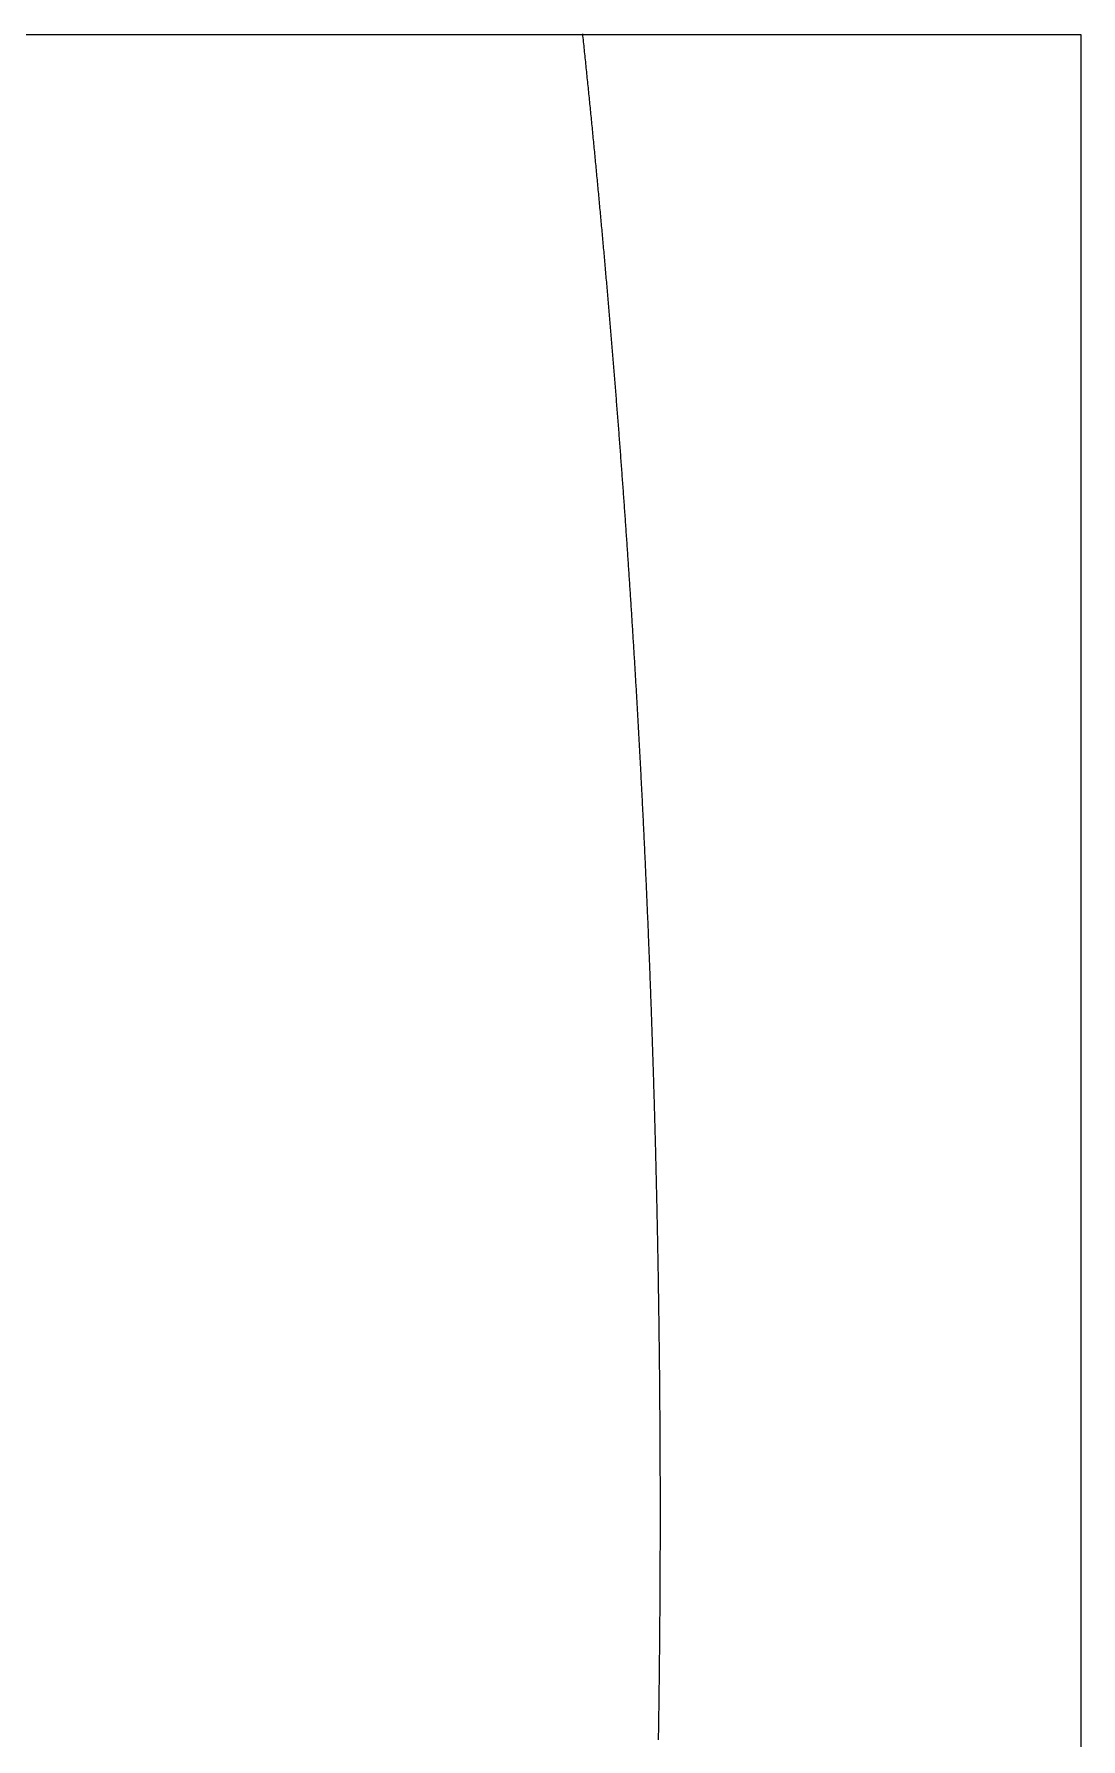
# Model space of a CAD drawing. Extents: x 6805096 to 46905100, y -25788412 to -58651.
# Drawn here: x 45439633 to 46905100, y -13071383 to -10685713 of the extents above; entities that cross this region are included whole.
import ezdxf

# ---------------------------------------------------------------- set-up
doc = ezdxf.new("R2010")
doc.units = 0

msp = doc.modelspace()

# ---------------------------------------------------------------- linework, layer by layer
at = {"layer": 'Layer 1'}
for p, q in [((40608700, -10686200), (46905100, -10686200)), ((40608700, -10686200), (46905100, -10686200)), ((46208011.467022, -10688027.19993), (46207716.76678, -10685226.816947)), ((46905100, -10686200), (46905100, -15300600)), ((46208305.766187, -10690827.607617), (46208011.467022, -10688027.19993)), ((46208599.664279, -10693628.039963), (46208305.766187, -10690827.607617)), ((46208893.161301, -10696428.496924), (46208599.664279, -10693628.039963)), ((46209186.257259, -10699228.978457), (46208893.161301, -10696428.496924)), ((46209478.952155, -10702029.484517), (46209186.257259, -10699228.978457)), ((46209771.245993, -10704830.015061), (46209478.952155, -10702029.484517)), ((46210063.138778, -10707630.570045), (46209771.245993, -10704830.015061)), ((46210354.630514, -10710431.149424), (46210063.138778, -10707630.570045)), ((46210645.721204, -10713231.753154), (46210354.630514, -10710431.149424)), ((46210936.410852, -10716032.381192), (46210645.721204, -10713231.753154)), ((46211226.699463, -10718833.033494), (46210936.410852, -10716032.381192)), ((46211516.58704, -10721633.710015), (46211226.699463, -10718833.033494)), ((46211806.073587, -10724434.410712), (46211516.58704, -10721633.710015)), ((46212095.159108, -10727235.13554), (46211806.073587, -10724434.410712)), ((46212383.843607, -10730035.884456), (46212095.159108, -10727235.13554)), ((46212672.127087, -10732836.657416), (46212383.843607, -10730035.884456)), ((46212960.009554, -10735637.454376), (46212672.127087, -10732836.657416)), ((46213247.49101, -10738438.275291), (46212960.009554, -10735637.454376)), ((46213534.571461, -10741239.120118), (46213247.49101, -10738438.275291)), ((46213821.250908, -10744039.988812), (46213534.571461, -10741239.120118)), ((46214107.529358, -10746840.881331), (46213821.250908, -10744039.988812)), ((46214393.406812, -10749641.797629), (46214107.529358, -10746840.881331)), ((46214678.883277, -10752442.737663), (46214393.406812, -10749641.797629)), ((46214963.958754, -10755243.701389), (46214678.883277, -10752442.737663)), ((46215248.633249, -10758044.688763), (46214963.958754, -10755243.701389)), ((46215532.906765, -10760845.69974), (46215248.633249, -10758044.688763)), ((46215816.779307, -10763646.734277), (46215532.906765, -10760845.69974)), ((46216100.250877, -10766447.792331), (46215816.779307, -10763646.734277)), ((46216383.321481, -10769248.873856), (46216100.250877, -10766447.792331)), ((46216665.991121, -10772049.978809), (46216383.321481, -10769248.873856)), ((46216948.259802, -10774851.107146), (46216665.991121, -10772049.978809)), ((46217230.127529, -10777652.258823), (46216948.259802, -10774851.107146)), ((46217511.594303, -10780453.433796), (46217230.127529, -10777652.258823)), ((46217792.660131, -10783254.632021), (46217511.594303, -10780453.433796)), ((46218073.325015, -10786055.853454), (46217792.660131, -10783254.632021)), ((46218353.58896, -10788857.098051), (46218073.325015, -10786055.853454)), ((46218633.451969, -10791658.365768), (46218353.58896, -10788857.098051)), ((46218912.914047, -10794459.656561), (46218633.451969, -10791658.365768)), ((46219191.975197, -10797260.970387), (46218912.914047, -10794459.656561)), ((46219470.635423, -10800062.3072), (46219191.975197, -10797260.970387)), ((46219748.894729, -10802863.666957), (46219470.635423, -10800062.3072)), ((46220026.75312, -10805665.049615), (46219748.894729, -10802863.666957)), ((46220304.210599, -10808466.455129), (46220026.75312, -10805665.049615)), ((46220581.267169, -10811267.883455), (46220304.210599, -10808466.455129)), ((46220857.922836, -10814069.334549), (46220581.267169, -10811267.883455)), ((46221134.177602, -10816870.808367), (46220857.922836, -10814069.334549)), ((46221410.031473, -10819672.304866), (46221134.177602, -10816870.808367)), ((46221685.484451, -10822473.824), (46221410.031473, -10819672.304866)), ((46221960.53654, -10825275.365728), (46221685.484451, -10822473.824)), ((46222235.187746, -10828076.930003), (46221960.53654, -10825275.365728)), ((46222509.43807, -10830878.516783), (46222235.187746, -10828076.930003)), ((46222783.287519, -10833680.126023), (46222509.43807, -10830878.516783)), ((46223056.736094, -10836481.757679), (46222783.287519, -10833680.126023)), ((46223329.783801, -10839283.411708), (46223056.736094, -10836481.757679)), ((46223602.430644, -10842085.088065), (46223329.783801, -10839283.411708)), ((46223874.676625, -10844886.786706), (46223602.430644, -10842085.088065)), ((46224146.52175, -10847688.507588), (46223874.676625, -10844886.786706)), ((46224417.966021, -10850490.250666), (46224146.52175, -10847688.507588)), ((46224689.009444, -10853292.015897), (46224417.966021, -10850490.250666)), ((46224959.652021, -10856093.803236), (46224689.009444, -10853292.015897)), ((46225229.893758, -10858895.61264), (46224959.652021, -10856093.803236)), ((46225499.734657, -10861697.444064), (46225229.893758, -10858895.61264)), ((46225769.174723, -10864499.297465), (46225499.734657, -10861697.444064)), ((46226038.213959, -10867301.172798), (46225769.174723, -10864499.297465)), ((46226306.85237, -10870103.07002), (46226038.213959, -10867301.172798)), ((46226575.08996, -10872904.989086), (46226306.85237, -10870103.07002)), ((46226842.926732, -10875706.929953), (46226575.08996, -10872904.989086)), ((46227110.36269, -10878508.892577), (46226842.926732, -10875706.929953)), ((46227377.397839, -10881310.876913), (46227110.36269, -10878508.892577)), ((46227644.032182, -10884112.882918), (46227377.397839, -10881310.876913)), ((46227910.265723, -10886914.910547), (46227644.032182, -10884112.882918)), ((46228176.098466, -10889716.959757), (46227910.265723, -10886914.910547)), ((46228441.530415, -10892519.030504), (46228176.098466, -10889716.959757)), ((46228706.561575, -10895321.122744), (46228441.530415, -10892519.030504)), ((46228971.191948, -10898123.236432), (46228706.561575, -10895321.122744)), ((46229235.421539, -10900925.371525), (46228971.191948, -10898123.236432)), ((46229499.250351, -10903727.527979), (46229235.421539, -10900925.371525)), ((46229762.67839, -10906529.70575), (46229499.250351, -10903727.527979)), ((46230025.705658, -10909331.904793), (46229762.67839, -10906529.70575)), ((46230288.332159, -10912134.125065), (46230025.705658, -10909331.904793)), ((46230550.557898, -10914936.366522), (46230288.332159, -10912134.125065)), ((46230812.382879, -10917738.62912), (46230550.557898, -10914936.366522)), ((46231073.807105, -10920540.912815), (46230812.382879, -10917738.62912)), ((46231334.83058, -10923343.217563), (46231073.807105, -10920540.912815)), ((46231595.453308, -10926145.54332), (46231334.83058, -10923343.217563)), ((46231855.675294, -10928947.890041), (46231595.453308, -10926145.54332)), ((46232115.49654, -10931750.257684), (46231855.675294, -10928947.890041)), ((46232374.917052, -10934552.646203), (46232115.49654, -10931750.257684)), ((46232633.936832, -10937355.055556), (46232374.917052, -10934552.646203)), ((46232892.555886, -10940157.485697), (46232633.936832, -10937355.055556)), ((46233150.774216, -10942959.936584), (46232892.555886, -10940157.485697)), ((46233408.591827, -10945762.408171), (46233150.774216, -10942959.936584)), ((46233666.008722, -10948564.900416), (46233408.591827, -10945762.408171)), ((46233923.024907, -10951367.413273), (46233666.008722, -10948564.900416)), ((46234179.640383, -10954169.9467), (46233923.024907, -10951367.413273)), ((46234435.855157, -10956972.500652), (46234179.640383, -10954169.9467)), ((46234691.66923, -10959775.075085), (46234435.855157, -10956972.500652)), ((46234947.082608, -10962577.669955), (46234691.66923, -10959775.075085)), ((46235202.095294, -10965380.285219), (46234947.082608, -10962577.669955)), ((46235456.707293, -10968182.920831), (46235202.095294, -10965380.285219)), ((46235710.918607, -10970985.576749), (46235456.707293, -10968182.920831)), ((46235964.729242, -10973788.252928), (46235710.918607, -10970985.576749)), ((46236218.1392, -10976590.949324), (46235964.729242, -10973788.252928)), ((46236471.148487, -10979393.665893), (46236218.1392, -10976590.949324)), ((46236723.757105, -10982196.402592), (46236471.148487, -10979393.665893)), ((46236975.96506, -10984999.159376), (46236723.757105, -10982196.402592)), ((46237227.772353, -10987801.936201), (46236975.96506, -10984999.159376)), ((46237479.178991, -10990604.733024), (46237227.772353, -10987801.936201)), ((46237730.184976, -10993407.5498), (46237479.178991, -10990604.733024)), ((46237980.790313, -10996210.386485), (46237730.184976, -10993407.5498)), ((46238230.995005, -10999013.243036), (46237980.790313, -10996210.386485)), ((46238480.799056, -11001816.119408), (46238230.995005, -10999013.243036)), ((46238730.202471, -11004619.015557), (46238480.799056, -11001816.119408)), ((46238979.205253, -11007421.93144), (46238730.202471, -11004619.015557)), ((46239227.807406, -11010224.867013), (46238979.205253, -11007421.93144)), ((46239476.008935, -11013027.822231), (46239227.807406, -11010224.867013)), ((46239723.809842, -11015830.79705), (46239476.008935, -11013027.822231)), ((46239971.210132, -11018633.791427), (46239723.809842, -11015830.79705)), ((46240218.20981, -11021436.805317), (46239971.210132, -11018633.791427)), ((46240464.808878, -11024239.838677), (46240218.20981, -11021436.805317)), ((46240711.00734, -11027042.891463), (46240464.808878, -11024239.838677)), ((46240956.805202, -11029845.96363), (46240711.00734, -11027042.891463)), ((46241202.202466, -11032649.055135), (46240956.805202, -11029845.96363)), ((46241447.199137, -11035452.165933), (46241202.202466, -11032649.055135)), ((46241691.795218, -11038255.295981), (46241447.199137, -11035452.165933)), ((46241935.990714, -11041058.445234), (46241691.795218, -11038255.295981)), ((46242179.785628, -11043861.61365), (46241935.990714, -11041058.445234)), ((46242423.179964, -11046664.801182), (46242179.785628, -11043861.61365)), ((46242666.173727, -11049468.007789), (46242423.179964, -11046664.801182)), ((46242908.766919, -11052271.233425), (46242666.173727, -11049468.007789)), ((46243150.959546, -11055074.478048), (46242908.766919, -11052271.233425)), ((46243392.751611, -11057877.741611), (46243150.959546, -11055074.478048)), ((46243634.143118, -11060681.024073), (46243392.751611, -11057877.741611)), ((46243875.13407, -11063484.325388), (46243634.143118, -11060681.024073)), ((46244115.724473, -11066287.645514), (46243875.13407, -11063484.325388)), ((46244355.914329, -11069090.984405), (46244115.724473, -11066287.645514)), ((46244595.703643, -11071894.342018), (46244355.914329, -11069090.984405)), ((46244835.092418, -11074697.718308), (46244595.703643, -11071894.342018)), ((46245074.080659, -11077501.113233), (46244835.092418, -11074697.718308)), ((46245312.66837, -11080304.526748), (46245074.080659, -11077501.113233)), ((46245550.855554, -11083107.958808), (46245312.66837, -11080304.526748)), ((46245788.642215, -11085911.409371), (46245550.855554, -11083107.958808)), ((46246026.028357, -11088714.878391), (46245788.642215, -11085911.409371)), ((46246263.013985, -11091518.365825), (46246026.028357, -11088714.878391)), ((46246499.599102, -11094321.87163), (46246263.013985, -11091518.365825)), ((46246735.783712, -11097125.39576), (46246499.599102, -11094321.87163)), ((46246971.567819, -11099928.938172), (46246735.783712, -11097125.39576)), ((46247206.951427, -11102732.498823), (46246971.567819, -11099928.938172)), ((46247441.93454, -11105536.077667), (46247206.951427, -11102732.498823)), ((46247676.517161, -11108339.674662), (46247441.93454, -11105536.077667)), ((46247910.699295, -11111143.289763), (46247676.517161, -11108339.674662)), ((46248144.480946, -11113946.922925), (46247910.699295, -11111143.289763)), ((46248377.862118, -11116750.574106), (46248144.480946, -11113946.922925)), ((46248610.842814, -11119554.243262), (46248377.862118, -11116750.574106)), ((46248843.423038, -11122357.930347), (46248610.842814, -11119554.243262)), ((46249075.602795, -11125161.635318), (46248843.423038, -11122357.930347)), ((46249307.382088, -11127965.358132), (46249075.602795, -11125161.635318)), ((46249538.760922, -11130769.098744), (46249307.382088, -11127965.358132)), ((46249769.739299, -11133572.85711), (46249538.760922, -11130769.098744)), ((46250000.317225, -11136376.633186), (46249769.739299, -11133572.85711)), ((46250230.494703, -11139180.426929), (46250000.317225, -11136376.633186)), ((46250460.271737, -11141984.238294), (46250230.494703, -11139180.426929)), ((46250689.64833, -11144788.067237), (46250460.271737, -11141984.238294)), ((46250918.624488, -11147591.913715), (46250689.64833, -11144788.067237)), ((46251147.200213, -11150395.777683), (46250918.624488, -11147591.913715)), ((46251375.37551, -11153199.659097), (46251147.200213, -11150395.777683)), ((46251603.150383, -11156003.557914), (46251375.37551, -11153199.659097)), ((46251830.524835, -11158807.474089), (46251603.150383, -11156003.557914)), ((46252057.498871, -11161611.407579), (46251830.524835, -11158807.474089)), ((46252284.072494, -11164415.358339), (46252057.498871, -11161611.407579)), ((46252510.245708, -11167219.326325), (46252284.072494, -11164415.358339)), ((46252736.018518, -11170023.311494), (46252510.245708, -11167219.326325)), ((46252961.390927, -11172827.313801), (46252736.018518, -11170023.311494)), ((46253186.362939, -11175631.333203), (46252961.390927, -11172827.313801)), ((46253410.934559, -11178435.369656), (46253186.362939, -11175631.333203)), ((46253635.105789, -11181239.423115), (46253410.934559, -11178435.369656)), ((46253858.876634, -11184043.493536), (46253635.105789, -11181239.423115)), ((46254082.247099, -11186847.580877), (46253858.876634, -11184043.493536)), ((46254305.217186, -11189651.685091), (46254082.247099, -11186847.580877)), ((46254527.786899, -11192455.806137), (46254305.217186, -11189651.685091)), ((46254749.956244, -11195259.943969), (46254527.786899, -11192455.806137)), ((46254971.725223, -11198064.098544), (46254749.956244, -11195259.943969)), ((46255193.09384, -11200868.269817), (46254971.725223, -11198064.098544)), ((46255414.062101, -11203672.457745), (46255193.09384, -11200868.269817)), ((46255634.630007, -11206476.662284), (46255414.062101, -11203672.457745)), ((46255854.797564, -11209280.883389), (46255634.630007, -11206476.662284)), ((46256074.564775, -11212085.121018), (46255854.797564, -11209280.883389)), ((46256293.931644, -11214889.375125), (46256074.564775, -11212085.121018)), ((46256512.898176, -11217693.645666), (46256293.931644, -11214889.375125)), ((46256731.464374, -11220497.932599), (46256512.898176, -11217693.645666)), ((46256949.630241, -11223302.235878), (46256731.464374, -11220497.932599)), ((46257167.395783, -11226106.555461), (46256949.630241, -11223302.235878)), ((46257384.761002, -11228910.891302), (46257167.395783, -11226106.555461)), ((46257601.725903, -11231715.243358), (46257384.761002, -11228910.891302)), ((46257818.29049, -11234519.611585), (46257601.725903, -11231715.243358)), ((46258034.454767, -11237323.995939), (46257818.29049, -11234519.611585)), ((46258250.218737, -11240128.396375), (46258034.454767, -11237323.995939)), ((46258465.582405, -11242932.812851), (46258250.218737, -11240128.396375)), ((46258680.545774, -11245737.245322), (46258465.582405, -11242932.812851)), ((46258895.108848, -11248541.693743), (46258680.545774, -11245737.245322)), ((46259109.271632, -11251346.158072), (46258895.108848, -11248541.693743)), ((46259323.03413, -11254150.638263), (46259109.271632, -11251346.158072)), ((46259536.396344, -11256955.134274), (46259323.03413, -11254150.638263)), ((46259749.358279, -11259759.64606), (46259536.396344, -11256955.134274)), ((46259961.91994, -11262564.173577), (46259749.358279, -11259759.64606)), ((46260174.081329, -11265368.71678), (46259961.91994, -11262564.173577)), ((46260385.842452, -11268173.275627), (46260174.081329, -11265368.71678)), ((46260597.203311, -11270977.850074), (46260385.842452, -11268173.275627)), ((46260808.163911, -11273782.440075), (46260597.203311, -11270977.850074)), ((46261018.724256, -11276587.045587), (46260808.163911, -11273782.440075)), ((46261228.88435, -11279391.666567), (46261018.724256, -11276587.045587)), ((46261438.644196, -11282196.30297), (46261228.88435, -11279391.666567)), ((46261648.003798, -11285000.954752), (46261438.644196, -11282196.30297)), ((46261856.963161, -11287805.621869), (46261648.003798, -11285000.954752)), ((46262065.522288, -11290610.304277), (46261856.963161, -11287805.621869)), ((46262273.681184, -11293415.001933), (46262065.522288, -11290610.304277)), ((46262481.439852, -11296219.714792), (46262273.681184, -11293415.001933)), ((46262688.798296, -11299024.44281), (46262481.439852, -11296219.714792)), ((46262895.75652, -11301829.185944), (46262688.798296, -11299024.44281)), ((46263102.314528, -11304633.944149), (46262895.75652, -11301829.185944)), ((46263308.472325, -11307438.717381), (46263102.314528, -11304633.944149)), ((46263514.229913, -11310243.505597), (46263308.472325, -11307438.717381)), ((46263719.587297, -11313048.308752), (46263514.229913, -11310243.505597)), ((46263924.54448, -11315853.126803), (46263719.587297, -11313048.308752)), ((46264129.101468, -11318657.959705), (46263924.54448, -11315853.126803)), ((46264333.258263, -11321462.807414), (46264129.101468, -11318657.959705)), ((46264537.014869, -11324267.669887), (46264333.258263, -11321462.807414)), ((46264740.371291, -11327072.54708), (46264537.014869, -11324267.669887)), ((46264943.327533, -11329877.438947), (46264740.371291, -11327072.54708)), ((46265145.883597, -11332682.345447), (46264943.327533, -11329877.438947)), ((46265348.039489, -11335487.266534), (46265145.883597, -11332682.345447)), ((46265549.795213, -11338292.202164), (46265348.039489, -11335487.266534)), ((46265751.150771, -11341097.152294), (46265549.795213, -11338292.202164)), ((46265952.106169, -11343902.11688), (46265751.150771, -11341097.152294)), ((46266152.661409, -11346707.095877), (46265952.106169, -11343902.11688)), ((46266352.816497, -11349512.089242), (46266152.661409, -11346707.095877)), ((46266552.571435, -11352317.096931), (46266352.816497, -11349512.089242)), ((46266751.926228, -11355122.118899), (46266552.571435, -11352317.096931)), ((46266950.88088, -11357927.155103), (46266751.926228, -11355122.118899)), ((46267149.435395, -11360732.205499), (46266950.88088, -11357927.155103)), ((46267347.589776, -11363537.270042), (46267149.435395, -11360732.205499)), ((46267545.344028, -11366342.348689), (46267347.589776, -11363537.270042)), ((46267742.698154, -11369147.441396), (46267545.344028, -11366342.348689)), ((46267939.652159, -11371952.548118), (46267742.698154, -11369147.441396)), ((46268136.206046, -11374757.668813), (46267939.652159, -11371952.548118)), ((46268332.359819, -11377562.803435), (46268136.206046, -11374757.668813)), ((46268528.113482, -11380367.951941), (46268332.359819, -11377562.803435)), ((46268723.46704, -11383173.114287), (46268528.113482, -11380367.951941)), ((46268918.420495, -11385978.290428), (46268723.46704, -11383173.114287)), ((46269112.973853, -11388783.480322), (46268918.420495, -11385978.290428)), ((46269307.127117, -11391588.683923), (46269112.973853, -11388783.480322)), ((46269500.88029, -11394393.901189), (46269307.127117, -11391588.683923)), ((46269694.233377, -11397199.132074), (46269500.88029, -11394393.901189)), ((46269887.186382, -11400004.376536), (46269694.233377, -11397199.132074)), ((46270079.739309, -11402809.634529), (46269887.186382, -11400004.376536)), ((46270271.892161, -11405614.90601), (46270079.739309, -11402809.634529)), ((46270463.644942, -11408420.190935), (46270271.892161, -11405614.90601)), ((46270654.997658, -11411225.489261), (46270463.644942, -11408420.190935)), ((46270845.95031, -11414030.800942), (46270654.997658, -11411225.489261)), ((46271036.502904, -11416836.125935), (46270845.95031, -11414030.800942)), ((46271226.655443, -11419641.464197), (46271036.502904, -11416836.125935)), ((46271416.407931, -11422446.815682), (46271226.655443, -11419641.464197)), ((46271605.760373, -11425252.180348), (46271416.407931, -11422446.815682)), ((46271794.712771, -11428057.55815), (46271605.760373, -11425252.180348)), ((46271983.26513, -11430862.949044), (46271794.712771, -11428057.55815)), ((46272171.417455, -11433668.352986), (46271983.26513, -11430862.949044)), ((46272359.169748, -11436473.769932), (46272171.417455, -11433668.352986)), ((46272546.522013, -11439279.199839), (46272359.169748, -11436473.769932)), ((46272733.474256, -11442084.642661), (46272546.522013, -11439279.199839)), ((46272920.026479, -11444890.098356), (46272733.474256, -11442084.642661)), ((46273106.178687, -11447695.56688), (46272920.026479, -11444890.098356)), ((46273291.930883, -11450501.048187), (46273106.178687, -11447695.56688)), ((46273477.283072, -11453306.542235), (46273291.930883, -11450501.048187)), ((46273662.235257, -11456112.048979), (46273477.283072, -11453306.542235)), ((46273846.787442, -11458917.568375), (46273662.235257, -11456112.048979)), ((46274030.939632, -11461723.10038), (46273846.787442, -11458917.568375)), ((46274214.69183, -11464528.644949), (46274030.939632, -11461723.10038)), ((46274398.04404, -11467334.202039), (46274214.69183, -11464528.644949)), ((46274580.996265, -11470139.771605), (46274398.04404, -11467334.202039)), ((46274763.548511, -11472945.353603), (46274580.996265, -11470139.771605)), ((46274945.700781, -11475750.94799), (46274763.548511, -11472945.353603)), ((46275127.453078, -11478556.554721), (46274945.700781, -11475750.94799)), ((46275308.805408, -11481362.173753), (46275127.453078, -11478556.554721)), ((46275489.757773, -11484167.805041), (46275308.805408, -11481362.173753)), ((46275670.310177, -11486973.448542), (46275489.757773, -11484167.805041)), ((46275850.462625, -11489779.104211), (46275670.310177, -11486973.448542)), ((46276030.215121, -11492584.772005), (46275850.462625, -11489779.104211)), ((46276209.567668, -11495390.451879), (46276030.215121, -11492584.772005)), ((46276388.52027, -11498196.14379), (46276209.567668, -11495390.451879)), ((46276567.072932, -11501001.847694), (46276388.52027, -11498196.14379)), ((46276745.225657, -11503807.563546), (46276567.072932, -11501001.847694)), ((46276922.978448, -11506613.291303), (46276745.225657, -11503807.563546)), ((46277100.331311, -11509419.03092), (46276922.978448, -11506613.291303)), ((46277277.284249, -11512224.782354), (46277100.331311, -11509419.03092)), ((46277453.837266, -11515030.545561), (46277277.284249, -11512224.782354)), ((46277629.990366, -11517836.320496), (46277453.837266, -11515030.545561)), ((46277805.743553, -11520642.107117), (46277629.990366, -11517836.320496)), ((46277981.09683, -11523447.905378), (46277805.743553, -11520642.107117)), ((46278156.050202, -11526253.715235), (46277981.09683, -11523447.905378)), ((46278330.603673, -11529059.536646), (46278156.050202, -11526253.715235)), ((46278504.757246, -11531865.369565), (46278330.603673, -11529059.536646)), ((46278678.510925, -11534671.213949), (46278504.757246, -11531865.369565)), ((46278851.864715, -11537477.069754), (46278678.510925, -11534671.213949)), ((46279024.81862, -11540282.936936), (46278851.864715, -11537477.069754)), ((46279197.372642, -11543088.815451), (46279024.81862, -11540282.936936)), ((46279369.526787, -11545894.705254), (46279197.372642, -11543088.815451)), ((46279541.281058, -11548700.606303), (46279369.526787, -11545894.705254)), ((46279712.635459, -11551506.518552), (46279541.281058, -11548700.606303)), ((46279883.589994, -11554312.441959), (46279712.635459, -11551506.518552)), ((46280054.144666, -11557118.376478), (46279883.589994, -11554312.441959)), ((46280224.299481, -11559924.322066), (46280054.144666, -11557118.376478)), ((46280394.054441, -11562730.27868), (46280224.299481, -11559924.322066)), ((46280563.409552, -11565536.246274), (46280394.054441, -11562730.27868)), ((46280732.364815, -11568342.224805), (46280563.409552, -11565536.246274)), ((46280900.920237, -11571148.214229), (46280732.364815, -11568342.224805)), ((46281069.075819, -11573954.214503), (46280900.920237, -11571148.214229)), ((46281236.831568, -11576760.225581), (46281069.075819, -11573954.214503)), ((46281404.187485, -11579566.247421), (46281236.831568, -11576760.225581)), ((46281571.143576, -11582372.279978), (46281404.187485, -11579566.247421)), ((46281737.699844, -11585178.323208), (46281571.143576, -11582372.279978)), ((46281903.856294, -11587984.377067), (46281737.699844, -11585178.323208)), ((46282069.612928, -11590790.441511), (46281903.856294, -11587984.377067)), ((46282234.969752, -11593596.516496), (46282069.612928, -11590790.441511)), ((46282399.926768, -11596402.601979), (46282234.969752, -11593596.516496)), ((46282564.483981, -11599208.697915), (46282399.926768, -11596402.601979)), ((46282728.641396, -11602014.80426), (46282564.483981, -11599208.697915)), ((46282892.399015, -11604820.92097), (46282728.641396, -11602014.80426)), ((46283055.756842, -11607627.048002), (46282892.399015, -11604820.92097)), ((46283218.714882, -11610433.185311), (46283055.756842, -11607627.048002)), ((46283381.273139, -11613239.332853), (46283218.714882, -11610433.185311)), ((46283543.431616, -11616045.490585), (46283381.273139, -11613239.332853)), ((46283705.190318, -11618851.658462), (46283543.431616, -11616045.490585)), ((46283866.549248, -11621657.83644), (46283705.190318, -11618851.658462)), ((46284027.50841, -11624464.024476), (46283866.549248, -11621657.83644)), ((46284188.067809, -11627270.222525), (46284027.50841, -11624464.024476)), ((46284348.227447, -11630076.430543), (46284188.067809, -11627270.222525)), ((46284507.98733, -11632882.648487), (46284348.227447, -11630076.430543)), ((46284667.347461, -11635688.876313), (46284507.98733, -11632882.648487)), ((46284826.307844, -11638495.113976), (46284667.347461, -11635688.876313)), ((46284984.868482, -11641301.361432), (46284826.307844, -11638495.113976)), ((46285143.02938, -11644107.618638), (46284984.868482, -11641301.361432)), ((46285300.790543, -11646913.885549), (46285143.02938, -11644107.618638)), ((46285458.151972, -11649720.162122), (46285300.790543, -11646913.885549)), ((46285615.113674, -11652526.448313), (46285458.151972, -11649720.162122)), ((46285771.675651, -11655332.744077), (46285615.113674, -11652526.448313)), ((46285927.837907, -11658139.049371), (46285771.675651, -11655332.744077)), ((46286083.600447, -11660945.36415), (46285927.837907, -11658139.049371)), ((46286238.963274, -11663751.688371), (46286083.600447, -11660945.36415)), ((46286393.926392, -11666558.02199), (46286238.963274, -11663751.688371)), ((46286548.489806, -11669364.364963), (46286393.926392, -11666558.02199)), ((46286702.653518, -11672170.717245), (46286548.489806, -11669364.364963)), ((46286856.417534, -11674977.078792), (46286702.653518, -11672170.717245)), ((46287009.781857, -11677783.449562), (46286856.417534, -11674977.078792)), ((46287162.74649, -11680589.829509), (46287009.781857, -11677783.449562)), ((46287315.311439, -11683396.21859), (46287162.74649, -11680589.829509)), ((46287467.476706, -11686202.616761), (46287315.311439, -11683396.21859)), ((46287619.242296, -11689009.023978), (46287467.476706, -11686202.616761)), ((46287770.608213, -11691815.440196), (46287619.242296, -11689009.023978)), ((46287921.57446, -11694621.865373), (46287770.608213, -11691815.440196)), ((46288072.141042, -11697428.299463), (46287921.57446, -11694621.865373)), ((46288222.307962, -11700234.742423), (46288072.141042, -11697428.299463)), ((46288372.075224, -11703041.194209), (46288222.307962, -11700234.742423)), ((46288521.442833, -11705847.654777), (46288372.075224, -11703041.194209)), ((46288670.410792, -11708654.124082), (46288521.442833, -11705847.654777)), ((46288818.979106, -11711460.602082), (46288670.410792, -11708654.124082)), ((46288967.147777, -11714267.088732), (46288818.979106, -11711460.602082)), ((46289114.91681, -11717073.583987), (46288967.147777, -11714267.088732)), ((46289262.28621, -11719880.087805), (46289114.91681, -11717073.583987)), ((46289409.255979, -11722686.600141), (46289262.28621, -11719880.087805)), ((46289555.826122, -11725493.120951), (46289409.255979, -11722686.600141)), ((46289701.996643, -11728299.65019), (46289555.826122, -11725493.120951)), ((46289847.767545, -11731106.187816), (46289701.996643, -11728299.65019)), ((46289993.138834, -11733912.733784), (46289847.767545, -11731106.187816)), ((46290138.110511, -11736719.28805), (46289993.138834, -11733912.733784)), ((46290282.682583, -11739525.85057), (46290138.110511, -11736719.28805)), ((46290426.855051, -11742332.421301), (46290282.682583, -11739525.85057)), ((46290570.627921, -11745139.000197), (46290426.855051, -11742332.421301)), ((46290714.001197, -11747945.587216), (46290570.627921, -11745139.000197)), ((46290856.974881, -11750752.182313), (46290714.001197, -11747945.587216)), ((46290999.548979, -11753558.785444), (46290856.974881, -11750752.182313)), ((46291141.723494, -11756365.396565), (46290999.548979, -11753558.785444)), ((46291283.498429, -11759172.015633), (46291141.723494, -11756365.396565)), ((46291424.87379, -11761978.642603), (46291283.498429, -11759172.015633)), ((46291565.84958, -11764785.277431), (46291424.87379, -11761978.642603)), ((46291706.425802, -11767591.920073), (46291565.84958, -11764785.277431)), ((46291846.602461, -11770398.570486), (46291706.425802, -11767591.920073)), ((46291986.379561, -11773205.228625), (46291846.602461, -11770398.570486)), ((46292125.757106, -11776011.894447), (46291986.379561, -11773205.228625)), ((46292264.735099, -11778818.567907), (46292125.757106, -11776011.894447)), ((46292403.313544, -11781625.248961), (46292264.735099, -11778818.567907)), ((46292541.492446, -11784431.937565), (46292403.313544, -11781625.248961)), ((46292679.271808, -11787238.633677), (46292541.492446, -11784431.937565)), ((46292816.651635, -11790045.33725), (46292679.271808, -11787238.633677)), ((46292953.631929, -11792852.048242), (46292816.651635, -11790045.33725)), ((46293090.212696, -11795658.766609), (46292953.631929, -11792852.048242)), ((46293226.393939, -11798465.492306), (46293090.212696, -11795658.766609)), ((46293362.175662, -11801272.225289), (46293226.393939, -11798465.492306)), ((46293497.557869, -11804078.965515), (46293362.175662, -11801272.225289)), ((46293632.540563, -11806885.71294), (46293497.557869, -11804078.965515)), ((46293767.12375, -11809692.467519), (46293632.540563, -11806885.71294)), ((46293901.307432, -11812499.229209), (46293767.12375, -11809692.467519)), ((46294035.091614, -11815305.997965), (46293901.307432, -11812499.229209)), ((46294168.476299, -11818112.773745), (46294035.091614, -11815305.997965)), ((46294301.461492, -11820919.556502), (46294168.476299, -11818112.773745)), ((46294434.047196, -11823726.346195), (46294301.461492, -11820919.556502)), ((46294566.233416, -11826533.142778), (46294434.047196, -11823726.346195)), ((46294698.020155, -11829339.946207), (46294566.233416, -11826533.142778)), ((46294829.407417, -11832146.75644), (46294698.020155, -11829339.946207)), ((46294960.395207, -11834953.573431), (46294829.407417, -11832146.75644)), ((46295090.983528, -11837760.397137), (46294960.395207, -11834953.573431)), ((46295221.172383, -11840567.227514), (46295090.983528, -11837760.397137)), ((46295350.961778, -11843374.064517), (46295221.172383, -11840567.227514)), ((46295480.351715, -11846180.908104), (46295350.961778, -11843374.064517)), ((46295609.3422, -11848987.758229), (46295480.351715, -11846180.908104)), ((46295737.933235, -11851794.614849), (46295609.3422, -11848987.758229)), ((46295866.124825, -11854601.47792), (46295737.933235, -11851794.614849)), ((46295993.916973, -11857408.347398), (46295866.124825, -11854601.47792)), ((46296121.309684, -11860215.223238), (46295993.916973, -11857408.347398)), ((46296248.302962, -11863022.105398), (46296121.309684, -11860215.223238)), ((46296374.89681, -11865828.993833), (46296248.302962, -11863022.105398)), ((46296501.091232, -11868635.888498), (46296374.89681, -11865828.993833)), ((46296626.886233, -11871442.78935), (46296501.091232, -11868635.888498)), ((46296752.281816, -11874249.696346), (46296626.886233, -11871442.78935)), ((46296877.277985, -11877056.60944), (46296752.281816, -11874249.696346)), ((46297001.874744, -11879863.52859), (46296877.277985, -11877056.60944)), ((46297126.072097, -11882670.45375), (46297001.874744, -11879863.52859)), ((46297249.870048, -11885477.384878), (46297126.072097, -11882670.45375)), ((46297373.268601, -11888284.321929), (46297249.870048, -11885477.384878)), ((46297496.26776, -11891091.264859), (46297373.268601, -11888284.321929)), ((46297618.867529, -11893898.213623), (46297496.26776, -11891091.264859)), ((46297741.067911, -11896705.168179), (46297618.867529, -11893898.213623)), ((46297862.868911, -11899512.128483), (46297741.067911, -11896705.168179)), ((46297984.270532, -11902319.094489), (46297862.868911, -11899512.128483)), ((46298105.272779, -11905126.066154), (46297984.270532, -11902319.094489)), ((46298225.875655, -11907933.043435), (46298105.272779, -11905126.066154)), ((46298346.079165, -11910740.026287), (46298225.875655, -11907933.043435)), ((46298465.883312, -11913547.014666), (46298346.079165, -11910740.026287)), ((46298585.2881, -11916354.008529), (46298465.883312, -11913547.014666)), ((46298704.293533, -11919161.007831), (46298585.2881, -11916354.008529)), ((46298822.899615, -11921968.012528), (46298704.293533, -11919161.007831)), ((46298941.106351, -11924775.022576), (46298822.899615, -11921968.012528)), ((46299058.913743, -11927582.037932), (46298941.106351, -11924775.022576)), ((46299176.321796, -11930389.058551), (46299058.913743, -11927582.037932)), ((46299293.330514, -11933196.084389), (46299176.321796, -11930389.058551)), ((46299409.939901, -11936003.115403), (46299293.330514, -11933196.084389)), ((46299526.14996, -11938810.151548), (46299409.939901, -11936003.115403)), ((46299641.960696, -11941617.192781), (46299526.14996, -11938810.151548)), ((46299757.372113, -11944424.239057), (46299641.960696, -11941617.192781)), ((46299872.384213, -11947231.290332), (46299757.372113, -11944424.239057)), ((46299986.997003, -11950038.346563), (46299872.384213, -11947231.290332)), ((46300101.210484, -11952845.407706), (46299986.997003, -11950038.346563)), ((46300215.024662, -11955652.473716), (46300101.210484, -11952845.407706)), ((46300328.43954, -11958459.544549), (46300215.024662, -11955652.473716)), ((46300441.455123, -11961266.620163), (46300328.43954, -11958459.544549)), ((46300554.071413, -11964073.700511), (46300441.455123, -11961266.620163)), ((46300666.288415, -11966880.785551), (46300554.071413, -11964073.700511)), ((46300778.106133, -11969687.875239), (46300666.288415, -11966880.785551)), ((46300889.524571, -11972494.969531), (46300778.106133, -11969687.875239)), ((46301000.543733, -11975302.068382), (46300889.524571, -11972494.969531)), ((46301111.163622, -11978109.171749), (46301000.543733, -11975302.068382)), ((46301221.384243, -11980916.279587), (46301111.163622, -11978109.171749)), ((46301331.2056, -11983723.391853), (46301221.384243, -11980916.279587)), ((46301440.627696, -11986530.508503), (46301331.2056, -11983723.391853)), ((46301549.650536, -11989337.629492), (46301440.627696, -11986530.508503)), ((46301658.274123, -11992144.754778), (46301549.650536, -11989337.629492)), ((46301766.498461, -11994951.884315), (46301658.274123, -11992144.754778)), ((46301874.323555, -11997759.01806), (46301766.498461, -11994951.884315)), ((46301981.749407, -12000566.155968), (46301874.323555, -11997759.01806)), ((46302088.776023, -12003373.297997), (46301981.749407, -12000566.155968)), ((46302195.403406, -12006180.444101), (46302088.776023, -12003373.297997)), ((46302301.63156, -12008987.594237), (46302195.403406, -12006180.444101)), ((46302407.460489, -12011794.748361), (46302301.63156, -12008987.594237)), ((46302512.890196, -12014601.906429), (46302407.460489, -12011794.748361)), ((46302617.920686, -12017409.068397), (46302512.890196, -12014601.906429)), ((46302722.551963, -12020216.234221), (46302617.920686, -12017409.068397)), ((46302826.784031, -12023023.403856), (46302722.551963, -12020216.234221)), ((46302930.616893, -12025830.57726), (46302826.784031, -12023023.403856)), ((46303034.050554, -12028637.754388), (46302930.616893, -12025830.57726)), ((46303137.085017, -12031444.935195), (46303034.050554, -12028637.754388)), ((46303239.720286, -12034252.119639), (46303137.085017, -12031444.935195)), ((46303341.956366, -12037059.307675), (46303239.720286, -12034252.119639)), ((46303443.79326, -12039866.499258), (46303341.956366, -12037059.307675)), ((46303545.230972, -12042673.694346), (46303443.79326, -12039866.499258)), ((46303646.269506, -12045480.892894), (46303545.230972, -12042673.694346)), ((46303746.908866, -12048288.094858), (46303646.269506, -12045480.892894)), ((46303847.149056, -12051095.300194), (46303746.908866, -12048288.094858)), ((46303946.99008, -12053902.508858), (46303847.149056, -12051095.300194)), ((46304046.431942, -12056709.720807), (46303946.99008, -12053902.508858)), ((46304145.474645, -12059516.935995), (46304046.431942, -12056709.720807)), ((46304244.118194, -12062324.15438), (46304145.474645, -12059516.935995)), ((46304342.362593, -12065131.375917), (46304244.118194, -12062324.15438)), ((46304440.207846, -12067938.600562), (46304342.362593, -12065131.375917)), ((46304537.653955, -12070745.828272), (46304440.207846, -12067938.600562)), ((46304634.700926, -12073553.059002), (46304537.653955, -12070745.828272)), ((46304731.348763, -12076360.292708), (46304634.700926, -12073553.059002)), ((46304827.597469, -12079167.529346), (46304731.348763, -12076360.292708)), ((46304923.447048, -12081974.768873), (46304827.597469, -12079167.529346)), ((46305018.897504, -12084782.011244), (46304923.447048, -12081974.768873)), ((46305113.948841, -12087589.256415), (46305018.897504, -12084782.011244)), ((46305208.601063, -12090396.504343), (46305113.948841, -12087589.256415)), ((46305302.854174, -12093203.754983), (46305208.601063, -12090396.504343)), ((46305396.708178, -12096011.008291), (46305302.854174, -12093203.754983)), ((46305490.163079, -12098818.264224), (46305396.708178, -12096011.008291)), ((46305583.21888, -12101625.522738), (46305490.163079, -12098818.264224)), ((46305675.875586, -12104432.783787), (46305583.21888, -12101625.522738)), ((46305768.133201, -12107240.04733), (46305675.875586, -12104432.783787)), ((46305859.991728, -12110047.313321), (46305768.133201, -12107240.04733)), ((46305951.451171, -12112854.581716), (46305859.991728, -12110047.313321)), ((46306042.511535, -12115661.852472), (46305951.451171, -12112854.581716)), ((46306133.172824, -12118469.125544), (46306042.511535, -12115661.852472)), ((46306223.43504, -12121276.400889), (46306133.172824, -12118469.125544)), ((46306313.298189, -12124083.678463), (46306223.43504, -12121276.400889)), ((46306402.762274, -12126890.958221), (46306313.298189, -12124083.678463)), ((46306491.827299, -12129698.24012), (46306402.762274, -12126890.958221)), ((46306580.493267, -12132505.524116), (46306491.827299, -12129698.24012)), ((46306668.760184, -12135312.810164), (46306580.493267, -12132505.524116)), ((46306756.628053, -12138120.098221), (46306668.760184, -12135312.810164)), ((46306844.096877, -12140927.388242), (46306756.628053, -12138120.098221)), ((46306931.166661, -12143734.680184), (46306844.096877, -12140927.388242)), ((46307017.837409, -12146541.974003), (46306931.166661, -12143734.680184)), ((46307104.109124, -12149349.269655), (46307017.837409, -12146541.974003)), ((46307189.981811, -12152156.567096), (46307104.109124, -12149349.269655)), ((46307275.455473, -12154963.866281), (46307189.981811, -12152156.567096)), ((46307360.530114, -12157771.167167), (46307275.455473, -12154963.866281)), ((46307445.205739, -12160578.46971), (46307360.530114, -12157771.167167)), ((46307529.482351, -12163385.773866), (46307445.205739, -12160578.46971)), ((46307613.359954, -12166193.079591), (46307529.482351, -12163385.773866)), ((46307696.838552, -12169000.38684), (46307613.359954, -12166193.079591)), ((46307779.918149, -12171807.69557), (46307696.838552, -12169000.38684)), ((46307862.59875, -12174615.005738), (46307779.918149, -12171807.69557)), ((46307944.880357, -12177422.317298), (46307862.59875, -12174615.005738)), ((46308026.762975, -12180229.630207), (46307944.880357, -12177422.317298)), ((46308108.246607, -12183036.944421), (46308026.762975, -12180229.630207)), ((46308189.331259, -12185844.259897), (46308108.246607, -12183036.944421)), ((46308270.016933, -12188651.576589), (46308189.331259, -12185844.259897)), ((46308350.303633, -12191458.894454), (46308270.016933, -12188651.576589)), ((46308430.191364, -12194266.213448), (46308350.303633, -12191458.894454)), ((46308509.680129, -12197073.533528), (46308430.191364, -12194266.213448)), ((46308588.769933, -12199880.854648), (46308509.680129, -12197073.533528)), ((46308667.460779, -12202688.176765), (46308588.769933, -12199880.854648)), ((46308745.752671, -12205495.499836), (46308667.460779, -12202688.176765)), ((46308823.645613, -12208302.823816), (46308745.752671, -12205495.499836)), ((46308901.13961, -12211110.148661), (46308823.645613, -12208302.823816)), ((46308978.234664, -12213917.474327), (46308901.13961, -12211110.148661)), ((46309054.93078, -12216724.80077), (46308978.234664, -12213917.474327)), ((46309131.227962, -12219532.127946), (46309054.93078, -12216724.80077)), ((46309207.126214, -12222339.455812), (46309131.227962, -12219532.127946)), ((46309282.62554, -12225146.784323), (46309207.126214, -12222339.455812)), ((46309357.725943, -12227954.113435), (46309282.62554, -12225146.784323)), ((46309432.427428, -12230761.443104), (46309357.725943, -12227954.113435)), ((46309506.729999, -12233568.773287), (46309432.427428, -12230761.443104)), ((46309580.633659, -12236376.103939), (46309506.729999, -12233568.773287)), ((46309654.138412, -12239183.435016), (46309580.633659, -12236376.103939)), ((46309727.244262, -12241990.766475), (46309654.138412, -12239183.435016)), ((46309799.951214, -12244798.098271), (46309727.244262, -12241990.766475)), ((46309872.259271, -12247605.43036), (46309799.951214, -12244798.098271)), ((46309944.168437, -12250412.762699), (46309872.259271, -12247605.43036)), ((46310015.678717, -12253220.095243), (46309944.168437, -12250412.762699)), ((46310086.790113, -12256027.427949), (46310015.678717, -12253220.095243)), ((46310157.50263, -12258834.760772), (46310086.790113, -12256027.427949)), ((46310227.816272, -12261642.093669), (46310157.50263, -12258834.760772)), ((46310297.731042, -12264449.426595), (46310227.816272, -12261642.093669)), ((46310367.246946, -12267256.759506), (46310297.731042, -12264449.426595)), ((46310436.363986, -12270064.09236), (46310367.246946, -12267256.759506)), ((46310505.082166, -12272871.42511), (46310436.363986, -12270064.09236)), ((46310573.401491, -12275678.757714), (46310505.082166, -12272871.42511)), ((46310641.321965, -12278486.090128), (46310573.401491, -12275678.757714)), ((46310708.843591, -12281293.422308), (46310641.321965, -12278486.090128)), ((46310775.966373, -12284100.754209), (46310708.843591, -12281293.422308)), ((46310842.690315, -12286908.085787), (46310775.966373, -12284100.754209)), ((46310909.015422, -12289715.417), (46310842.690315, -12286908.085787)), ((46310974.941697, -12292522.747802), (46310909.015422, -12289715.417)), ((46311040.469143, -12295330.078149), (46310974.941697, -12292522.747802)), ((46311105.597766, -12298137.407999), (46311040.469143, -12295330.078149)), ((46311170.327569, -12300944.737306), (46311105.597766, -12298137.407999)), ((46311234.658555, -12303752.066027), (46311170.327569, -12300944.737306)), ((46311298.590729, -12306559.394117), (46311234.658555, -12303752.066027)), ((46311362.124095, -12309366.721534), (46311298.590729, -12306559.394117)), ((46311425.258656, -12312174.048232), (46311362.124095, -12309366.721534)), ((46311487.994417, -12314981.374168), (46311425.258656, -12312174.048232)), ((46311550.331382, -12317788.699297), (46311487.994417, -12314981.374168)), ((46311612.269553, -12320596.023577), (46311550.331382, -12317788.699297)), ((46311673.808937, -12323403.346963), (46311612.269553, -12320596.023577)), ((46311734.949535, -12326210.66941), (46311673.808937, -12323403.346963)), ((46311795.691353, -12329017.990875), (46311734.949535, -12326210.66941)), ((46311856.034394, -12331825.311315), (46311795.691353, -12329017.990875)), ((46311915.978661, -12334632.630684), (46311856.034394, -12331825.311315)), ((46311975.52416, -12337439.948939), (46311915.978661, -12334632.630684)), ((46312034.670894, -12340247.266036), (46311975.52416, -12337439.948939)), ((46312093.418867, -12343054.581931), (46312034.670894, -12340247.266036)), ((46312151.768082, -12345861.89658), (46312093.418867, -12343054.581931)), ((46312209.718545, -12348669.209939), (46312151.768082, -12345861.89658)), ((46312267.270258, -12351476.521965), (46312209.718545, -12348669.209939)), ((46312324.423225, -12354283.832612), (46312267.270258, -12351476.521965)), ((46312381.177451, -12357091.141837), (46312324.423225, -12354283.832612)), ((46312437.53294, -12359898.449597), (46312381.177451, -12357091.141837)), ((46312493.489694, -12362705.755846), (46312437.53294, -12359898.449597)), ((46312549.04772, -12365513.060542), (46312493.489694, -12362705.755846)), ((46312604.207019, -12368320.36364), (46312549.04772, -12365513.060542)), ((46312658.967597, -12371127.665096), (46312604.207019, -12368320.36364)), ((46312713.329457, -12373934.964866), (46312658.967597, -12371127.665096)), ((46312767.292602, -12376742.262906), (46312713.329457, -12373934.964866)), ((46312820.857038, -12379549.559173), (46312767.292602, -12376742.262906)), ((46312874.022768, -12382356.853622), (46312820.857038, -12379549.559173)), ((46312926.789795, -12385164.146209), (46312874.022768, -12382356.853622)), ((46312979.158125, -12387971.43689), (46312926.789795, -12385164.146209)), ((46313031.12776, -12390778.725622), (46312979.158125, -12387971.43689)), ((46313082.698705, -12393586.01236), (46313031.12776, -12390778.725622)), ((46313133.870963, -12396393.297061), (46313082.698705, -12393586.01236)), ((46313184.644539, -12399200.579679), (46313133.870963, -12396393.297061)), ((46313235.019436, -12402007.860172), (46313184.644539, -12399200.579679)), ((46313284.995658, -12404815.138496), (46313235.019436, -12402007.860172)), ((46313334.57321, -12407622.414606), (46313284.995658, -12404815.138496)), ((46313383.752096, -12410429.688458), (46313334.57321, -12407622.414606)), ((46313432.532318, -12413236.960009), (46313383.752096, -12410429.688458)), ((46313480.913881, -12416044.229214), (46313432.532318, -12413236.960009)), ((46313528.89679, -12418851.49603), (46313480.913881, -12416044.229214)), ((46313576.481047, -12421658.760412), (46313528.89679, -12418851.49603)), ((46313623.666657, -12424466.022317), (46313576.481047, -12421658.760412)), ((46313670.453625, -12427273.2817), (46313623.666657, -12424466.022317)), ((46313716.841952, -12430080.538518), (46313670.453625, -12427273.2817)), ((46313762.831645, -12432887.792726), (46313716.841952, -12430080.538518)), ((46313808.422706, -12435695.044281), (46313762.831645, -12432887.792726)), ((46313853.61514, -12438502.293139), (46313808.422706, -12435695.044281)), ((46313898.40895, -12441309.539255), (46313853.61514, -12438502.293139)), ((46313942.804141, -12444116.782586), (46313898.40895, -12441309.539255)), ((46313986.800716, -12446924.023087), (46313942.804141, -12444116.782586)), ((46314030.398679, -12449731.260715), (46313986.800716, -12446924.023087)), ((46314073.598035, -12452538.495426), (46314030.398679, -12449731.260715)), ((46314116.398786, -12455345.727176), (46314073.598035, -12452538.495426)), ((46314158.800938, -12458152.95592), (46314116.398786, -12455345.727176)), ((46314200.804494, -12460960.181615), (46314158.800938, -12458152.95592)), ((46314242.409458, -12463767.404217), (46314200.804494, -12460960.181615)), ((46314283.615833, -12466574.623682), (46314242.409458, -12463767.404217)), ((46314324.423625, -12469381.839965), (46314283.615833, -12466574.623682)), ((46314364.832836, -12472189.053023), (46314324.423625, -12469381.839965)), ((46314404.843471, -12474996.262812), (46314364.832836, -12472189.053023)), ((46314444.455533, -12477803.469288), (46314404.843471, -12474996.262812)), ((46314483.669027, -12480610.672407), (46314444.455533, -12477803.469288)), ((46314522.483956, -12483417.872125), (46314483.669027, -12480610.672407)), ((46314560.900325, -12486225.068397), (46314522.483956, -12483417.872125)), ((46314598.918137, -12489032.261181), (46314560.900325, -12486225.068397)), ((46314636.537397, -12491839.450431), (46314598.918137, -12489032.261181)), ((46314673.758107, -12494646.636105), (46314636.537397, -12491839.450431)), ((46314710.580273, -12497453.818157), (46314673.758107, -12494646.636105)), ((46314747.003898, -12500260.996545), (46314710.580273, -12497453.818157)), ((46314783.028986, -12503068.171223), (46314747.003898, -12500260.996545)), ((46314818.65554, -12505875.342148), (46314783.028986, -12503068.171223)), ((46314853.883566, -12508682.509277), (46314818.65554, -12505875.342148)), ((46314888.713066, -12511489.672565), (46314853.883566, -12508682.509277)), ((46314923.144045, -12514296.831967), (46314888.713066, -12511489.672565)), ((46314957.176507, -12517103.987441), (46314923.144045, -12514296.831967)), ((46314990.810455, -12519911.138942), (46314957.176507, -12517103.987441)), ((46315024.045894, -12522718.286426), (46314990.810455, -12519911.138942)), ((46315056.882827, -12525525.429849), (46315024.045894, -12522718.286426)), ((46315089.321259, -12528332.569168), (46315056.882827, -12525525.429849)), ((46315121.361193, -12531139.704337), (46315089.321259, -12528332.569168)), ((46315153.002633, -12533946.835314), (46315121.361193, -12531139.704337)), ((46315184.245584, -12536753.962054), (46315153.002633, -12533946.835314)), ((46315215.090048, -12539561.084513), (46315184.245584, -12536753.962054)), ((46315245.536031, -12542368.202648), (46315215.090048, -12539561.084513)), ((46315275.583535, -12545175.316414), (46315245.536031, -12542368.202648)), ((46315305.232566, -12547982.425767), (46315275.583535, -12545175.316414)), ((46315334.483126, -12550789.530664), (46315305.232566, -12547982.425767)), ((46315363.33522, -12553596.631059), (46315334.483126, -12550789.530664)), ((46315391.788851, -12556403.726911), (46315363.33522, -12553596.631059)), ((46315419.844025, -12559210.818173), (46315391.788851, -12556403.726911)), ((46315447.500744, -12562017.904803), (46315419.844025, -12559210.818173)), ((46315474.759012, -12564824.986756), (46315447.500744, -12562017.904803)), ((46315501.618834, -12567632.063989), (46315474.759012, -12564824.986756)), ((46315528.080213, -12570439.136457), (46315501.618834, -12567632.063989)), ((46315554.143154, -12573246.204117), (46315528.080213, -12570439.136457)), ((46315579.807659, -12576053.266924), (46315554.143154, -12573246.204117)), ((46315605.073734, -12578860.324835), (46315579.807659, -12576053.266924)), ((46315629.941382, -12581667.377805), (46315605.073734, -12578860.324835)), ((46315654.410607, -12584474.425791), (46315629.941382, -12581667.377805)), ((46315678.481413, -12587281.468748), (46315654.410607, -12584474.425791)), ((46315702.153804, -12590088.506633), (46315678.481413, -12587281.468748)), ((46315725.427783, -12592895.539402), (46315702.153804, -12590088.506633)), ((46315748.303356, -12595702.56701), (46315725.427783, -12592895.539402)), ((46315770.780525, -12598509.589414), (46315748.303356, -12595702.56701)), ((46315792.859294, -12601316.606569), (46315770.780525, -12598509.589414)), ((46315814.539669, -12604123.618432), (46315792.859294, -12601316.606569)), ((46315835.821651, -12606930.624959), (46315814.539669, -12604123.618432)), ((46315856.705246, -12609737.626105), (46315835.821651, -12606930.624959)), ((46315877.190458, -12612544.621828), (46315856.705246, -12609737.626105)), ((46315897.277289, -12615351.612081), (46315877.190458, -12612544.621828)), ((46315916.965745, -12618158.596823), (46315897.277289, -12615351.612081)), ((46315936.255829, -12620965.576008), (46315916.965745, -12618158.596823)), ((46315955.147545, -12623772.549594), (46315936.255829, -12620965.576008)), ((46315973.640897, -12626579.517535), (46315955.147545, -12623772.549594)), ((46315991.735889, -12629386.479788), (46315973.640897, -12626579.517535)), ((46316009.432525, -12632193.436308), (46315991.735889, -12629386.479788)), ((46316026.730809, -12635000.387053), (46316009.432525, -12632193.436308)), ((46316043.630744, -12637807.331977), (46316026.730809, -12635000.387053)), ((46316060.132335, -12640614.271038), (46316043.630744, -12637807.331977)), ((46316076.235586, -12643421.20419), (46316060.132335, -12640614.271038)), ((46316091.9405, -12646228.13139), (46316076.235586, -12643421.20419)), ((46316107.247082, -12649035.052594), (46316091.9405, -12646228.13139)), ((46316122.155335, -12651841.967758), (46316107.247082, -12649035.052594)), ((46316136.665263, -12654648.876838), (46316122.155335, -12651841.967758)), ((46316150.776871, -12657455.77979), (46316136.665263, -12654648.876838)), ((46316164.490162, -12660262.676571), (46316150.776871, -12657455.77979)), ((46316177.805139, -12663069.567135), (46316164.490162, -12660262.676571)), ((46316190.721808, -12665876.451439), (46316177.805139, -12663069.567135)), ((46316203.240172, -12668683.329439), (46316190.721808, -12665876.451439)), ((46316215.360235, -12671490.201092), (46316203.240172, -12668683.329439)), ((46316227.082001, -12674297.066352), (46316215.360235, -12671490.201092)), ((46316238.405473, -12677103.925177), (46316227.082001, -12674297.066352)), ((46316249.330656, -12679910.777522), (46316238.405473, -12677103.925177)), ((46316259.857554, -12682717.623343), (46316249.330656, -12679910.777522)), ((46316269.98617, -12685524.462596), (46316259.857554, -12682717.623343)), ((46316279.716509, -12688331.295237), (46316269.98617, -12685524.462596)), ((46316289.048575, -12691138.121223), (46316279.716509, -12688331.295237)), ((46316297.98237, -12693944.940509), (46316289.048575, -12691138.121223)), ((46316306.5179, -12696751.753051), (46316297.98237, -12693944.940509)), ((46316314.655168, -12699558.558805), (46316306.5179, -12696751.753051)), ((46316322.394179, -12702365.357728), (46316314.655168, -12699558.558805)), ((46316329.734935, -12705172.149775), (46316322.394179, -12702365.357728)), ((46316336.677442, -12707978.934902), (46316329.734935, -12705172.149775)), ((46316343.221702, -12710785.713066), (46316336.677442, -12707978.934902)), ((46316349.36772, -12713592.484222), (46316343.221702, -12710785.713066)), ((46316355.1155, -12716399.248326), (46316349.36772, -12713592.484222)), ((46316360.465046, -12719206.005335), (46316355.1155, -12716399.248326)), ((46316365.416362, -12722012.755204), (46316360.465046, -12719206.005335)), ((46316369.969451, -12724819.49789), (46316365.416362, -12722012.755204)), ((46316374.124318, -12727626.233348), (46316369.969451, -12724819.49789)), ((46316377.880966, -12730432.961535), (46316374.124318, -12727626.233348)), ((46316381.2394, -12733239.682406), (46316377.880966, -12730432.961535)), ((46316384.199623, -12736046.395917), (46316381.2394, -12733239.682406)), ((46316386.761639, -12738853.102025), (46316384.199623, -12736046.395917)), ((46316388.925453, -12741659.800686), (46316386.761639, -12738853.102025)), ((46316390.691067, -12744466.491855), (46316388.925453, -12741659.800686)), ((46316392.058487, -12747273.175489), (46316390.691067, -12744466.491855)), ((46316391.901132, -12764113.116585), (46316392.922799, -12761306.479088)), ((46316393.027716, -12750079.851544), (46316392.058487, -12747273.175489)), ((46316392.922799, -12761306.479088), (46316393.546295, -12758499.833791)), ((46316393.598757, -12752886.519975), (46316393.027716, -12750079.851544)), ((46316393.546295, -12758499.833791), (46316393.771616, -12755693.180738)), ((46316393.771616, -12755693.180738), (46316393.598757, -12752886.519975)), ((46316364.789065, -12789372.495839), (46316369.394097, -12786565.930514)), ((46316369.394097, -12786565.930514), (46316373.600994, -12783759.356994)), ((46316373.600994, -12783759.356994), (46316377.40975, -12780952.775323)), ((46316377.40975, -12780952.775323), (46316380.820363, -12778146.185545)), ((46316380.820363, -12778146.185545), (46316383.832828, -12775339.587703)), ((46316383.832828, -12775339.587703), (46316386.447141, -12772532.981843)), ((46316386.447141, -12772532.981843), (46316388.663299, -12769726.368007)), ((46316388.663299, -12769726.368007), (46316390.481297, -12766919.74624)), ((46316390.481297, -12766919.74624), (46316391.901132, -12764113.116585)), ((46316313.616384, -12811824.718133), (46316321.406362, -12809018.219953)), ((46316321.406362, -12809018.219953), (46316328.798236, -12806211.713226)), ((46316328.798236, -12806211.713226), (46316335.792002, -12803405.197996)), ((46316335.792002, -12803405.197996), (46316342.387655, -12800598.674306)), ((46316342.387655, -12800598.674306), (46316348.585192, -12797792.142202)), ((46316348.585192, -12797792.142202), (46316354.384608, -12794985.601727)), ((46316354.384608, -12794985.601727), (46316359.785901, -12792179.052924)), ((46316359.785901, -12792179.052924), (46316364.789065, -12789372.495839)), ((46316225.592525, -12837082.809883), (46316236.965267, -12834276.390605)), ((46316236.965267, -12834276.390605), (46316247.93994, -12831469.962384)), ((46316247.93994, -12831469.962384), (46316258.51654, -12828663.525264)), ((46316258.51654, -12828663.525264), (46316268.695062, -12825857.07929)), ((46316268.695062, -12825857.07929), (46316278.475504, -12823050.624504)), ((46316278.475504, -12823050.624504), (46316287.857861, -12820244.160952)), ((46316287.857861, -12820244.160952), (46316296.842129, -12817437.688677)), ((46316296.842129, -12817437.688677), (46316305.428305, -12814631.207722)), ((46316305.428305, -12814631.207722), (46316313.616384, -12811824.718133)), ((46316120.280575, -12859533.836886), (46316134.837728, -12856727.490734)), ((46316134.837728, -12856727.490734), (46316148.996843, -12853921.135288)), ((46316148.996843, -12853921.135288), (46316162.757917, -12851114.77059)), ((46316162.757917, -12851114.77059), (46316176.120946, -12848308.396686)), ((46316176.120946, -12848308.396686), (46316189.085925, -12845502.01362)), ((46316189.085925, -12845502.01362), (46316201.65285, -12842695.621434)), ((46316201.65285, -12842695.621434), (46316213.821718, -12839889.220174)), ((46316213.821718, -12839889.220174), (46316225.592525, -12837082.809883)), ((46315971.355152, -12884790.526734), (46315989.494467, -12881984.266214)), ((46315989.494467, -12881984.266214), (46316007.235779, -12879177.996003)), ((46316007.235779, -12879177.996003), (46316024.579086, -12876371.716145)), ((46316024.579086, -12876371.716145), (46316041.524382, -12873565.426685)), ((46316041.524382, -12873565.426685), (46316058.071665, -12870759.127667)), ((46316058.071665, -12870759.127667), (46316074.220929, -12867952.819134)), ((46316074.220929, -12867952.819134), (46316089.972171, -12865146.50113)), ((46316089.972171, -12865146.50113), (46316105.325388, -12862340.173699)), ((46316105.325388, -12862340.173699), (46316120.280575, -12859533.836886)), ((46315811.913022, -12907240.25676), (46315833.236214, -12904434.075347)), ((46315833.236214, -12904434.075347), (46315854.161434, -12901627.883892)), ((46315854.161434, -12901627.883892), (46315874.68868, -12898821.682439)), ((46315874.68868, -12898821.682439), (46315894.817948, -12896015.471031)), ((46315894.817948, -12896015.471031), (46315914.549232, -12893209.249712)), ((46315914.549232, -12893209.249712), (46315933.882531, -12890403.018527)), ((46315933.882531, -12890403.018527), (46315952.817838, -12887596.77752)), ((46315952.817838, -12887596.77752), (46315971.355152, -12884790.526734)), ((46315602.096261, -12932495.43031), (46315627.001013, -12929689.341258)), ((46315627.001013, -12929689.341258), (46315651.50783, -12926883.241768)), ((46315651.50783, -12926883.241768), (46315675.616707, -12924077.131883)), ((46315675.616707, -12924077.131883), (46315699.32764, -12921271.011648)), ((46315699.32764, -12921271.011648), (46315722.640627, -12918464.881107)), ((46315722.640627, -12918464.881107), (46315745.555662, -12915658.740304)), ((46315745.555662, -12915658.740304), (46315768.072743, -12912852.589282)), ((46315768.072743, -12912852.589282), (46315790.191864, -12910046.428086)), ((46315790.191864, -12910046.428086), (46315811.913022, -12907240.25676)), ((46315388.533044, -12954943.761672), (46315416.621138, -12952137.757709)), ((46315416.621138, -12952137.757709), (46315444.311327, -12949331.742956)), ((46315444.311327, -12949331.742956), (46315471.603609, -12946525.717457)), ((46315471.603609, -12946525.717457), (46315498.497979, -12943719.681256)), ((46315498.497979, -12943719.681256), (46315524.994433, -12940913.634397)), ((46315524.994433, -12940913.634397), (46315551.092967, -12938107.576923)), ((46315551.092967, -12938107.576923), (46315576.793578, -12935301.50888)), ((46315576.793578, -12935301.50888), (46315602.096261, -12932495.43031)), ((46315117.835173, -12980197.304526), (46315149.504225, -12977391.399653)), ((46315149.504225, -12977391.399653), (46315180.775409, -12974585.483595)), ((46315180.775409, -12974585.483595), (46315211.64872, -12971779.556394)), ((46315211.64872, -12971779.556394), (46315242.124154, -12968973.618095)), ((46315242.124154, -12968973.618095), (46315272.201709, -12966167.668743)), ((46315272.201709, -12966167.668743), (46315301.881379, -12963361.70838)), ((46315301.881379, -12963361.70838), (46315331.163161, -12960555.737051)), ((46315331.163161, -12960555.737051), (46315360.04705, -12957749.754801)), ((46315360.04705, -12957749.754801), (46315388.533044, -12954943.761672)), ((46314850.159958, -13002644.135538), (46314885.011817, -12999838.321735)), ((46314885.011817, -12999838.321735), (46314919.465839, -12997032.496396)), ((46314919.465839, -12997032.496396), (46314953.522021, -12994226.659562)), ((46314953.522021, -12994226.659562), (46314987.180357, -12991420.811279)), ((46314987.180357, -12991420.811279), (46315020.440844, -12988614.951589)), ((46315020.440844, -12988614.951589), (46315053.303478, -12985809.080538)), ((46315053.303478, -12985809.080538), (46315085.768256, -12983003.198169)), ((46315085.768256, -12983003.198169), (46315117.835173, -12980197.304526)), ((46314518.591203, -13027895.933299), (46314557.02342, -13025090.225316)), ((46314557.02342, -13025090.225316), (46314595.057834, -13022284.5054)), ((46314595.057834, -13022284.5054), (46314632.694443, -13019478.773594)), ((46314632.694443, -13019478.773594), (46314669.933243, -13016673.029942)), ((46314669.933243, -13016673.029942), (46314706.774228, -13013867.274488)), ((46314706.774228, -13013867.274488), (46314743.217397, -13011061.507277)), ((46314743.217397, -13011061.507277), (46314779.262744, -13008255.728352)), ((46314779.262744, -13008255.728352), (46314814.910266, -13005449.937758)), ((46314814.910266, -13005449.937758), (46314850.159958, -13002644.135538)), ((46314196.813082, -13050341.162274), (46314238.427571, -13047535.551343)), ((46314238.427571, -13047535.551343), (46314279.644289, -13044729.928127)), ((46314279.644289, -13044729.928127), (46314320.463233, -13041924.29267)), ((46314320.463233, -13041924.29267), (46314360.884399, -13039118.645015)), ((46314360.884399, -13039118.645015), (46314400.907783, -13036312.985206)), ((46314400.907783, -13036312.985206), (46314440.533381, -13033507.313288)), ((46314440.533381, -13033507.313288), (46314479.761189, -13030701.629304)), ((46314479.761189, -13030701.629304), (46314518.591203, -13027895.933299)), ((46313849.577915, -13072785.602163), (46313894.374424, -13069980.091099)), ((46313894.374424, -13069980.091099), (46313938.773195, -13067174.567399)), ((46313938.773195, -13067174.567399), (46313982.774223, -13064369.031105)), ((46313982.774223, -13064369.031105), (46314026.377504, -13061563.482261)), ((46314026.377504, -13061563.482261), (46314069.583034, -13058757.920913)), ((46314069.583034, -13058757.920913), (46314112.39081, -13055952.347102)), ((46314112.39081, -13055952.347102), (46314154.800827, -13053146.760875)), ((46314154.800827, -13053146.760875), (46314196.813082, -13050341.162274))]:
    msp.add_line(p, q, dxfattribs=at)

doc.saveas('drawing.dxf')
